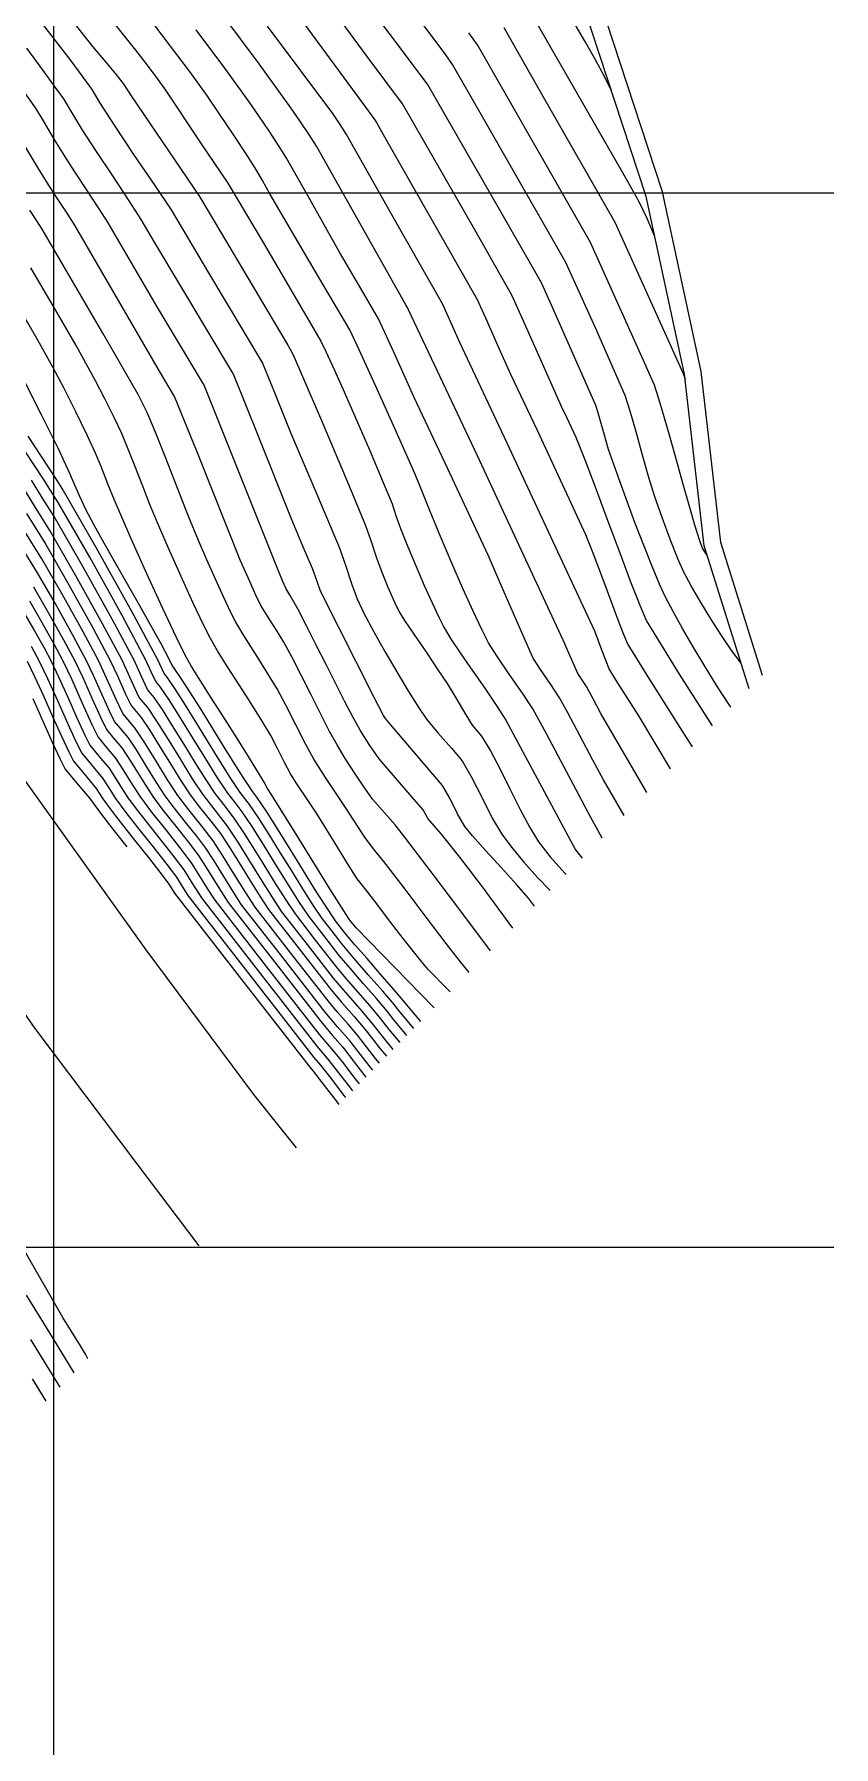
# Model space of a CAD drawing. Extents: x 61466 to 63015, y 108404 to 110397.
# Drawn here: x 62976.7 to 63014.7, y 109081.4 to 109162.6 of the extents above; entities that cross this region are included whole.
import ezdxf

# ---------------------------------------------------------------- set-up
doc = ezdxf.new("R2010")
doc.units = 0
doc.header["$LTSCALE"] = 1.000015
doc.header["$MEASUREMENT"] = 0
for name, color, linetype in [('coordinate', 2, 'Continuous'), ('curve livello 5m', 7, 'Continuous'), ('Strade', 7, 'Continuous')]:
    doc.layers.add(name, color=color, linetype=linetype)
doc.layers.add('no_plot', color=5, linetype='Continuous', plot=False)

msp = doc.modelspace()

# ---------------------------------------------------------------- linework, layer by layer
at = {"layer": 'coordinate', "linetype": 'Continuous', "lineweight": 0}
for p, q in [((62977.666, 109204.271), (62977.666, 108959.046)), ((62875.41, 109155.071), (63014.666, 109155.071)), ((62922.305, 109105.071), (63014.666, 109105.071))]:
    msp.add_line(p, q, dxfattribs=at)
at = {"layer": 'curve livello 5m', "color": 2, "flags": 128}
for points in [[(63009.787, 109130.666), (63009.716, 109130.773), (63009.126, 109131.698), (63008.548, 109132.629), (63007.997, 109133.544), (63007.49, 109134.417), (63007.042, 109135.222), (63006.669, 109135.936), (63006.406, 109136.508), (63006.064, 109137.323), (63005.666, 109138.319), (63005.237, 109139.436), (63004.798, 109140.613), (63004.375, 109141.789), (63003.989, 109142.903), (63003.79, 109143.572), (63003.573, 109144.358), (63003.393, 109144.95), (63001.277, 109149.751), (63000.801, 109150.804), (62999.795, 109152.567), (62995.394, 109160.224), (62991.709, 109165.148)], [(63004.124, 109159.914), (63003.79, 109160.588), (63003.369, 109161.378), (63002.895, 109162.223), (63002.406, 109163.058)], [(63004.733, 109125.548), (63003.752, 109127.237), (63003.752, 109127.237), (63003.244, 109128.171), (63002.63, 109129.331), (63002.055, 109130.417), (63001.661, 109131.128), (63001.249, 109131.752), (63000.753, 109132.469), (63000.407, 109133.003), (62999.912, 109134.113), (62999.037, 109136.135), (62998.271, 109137.882), (62998.271, 109137.882), (62996.364, 109141.99), (62994.767, 109145.365), (62993.81, 109147.482), (62993.079, 109149.091), (62992.279, 109150.46), (62991.226, 109152.253), (62989.825, 109154.746), (62988.715, 109156.712), (62988.366, 109157.262), (62987.898, 109157.973), (62987.394, 109158.721), (62986.938, 109159.38), (62985.777, 109160.984), (62984.423, 109162.799)], [(63000.48, 109121.243), (63000.184, 109121.623), (63000.184, 109121.623), (62999.626, 109122.269), (62998.907, 109123.063), (62998.165, 109123.874), (62997.539, 109124.572), (62997.165, 109125.026), (62996.826, 109125.624), (62996.459, 109126.363), (62996.115, 109126.974), (62993.559, 109129.956), (62993.399, 109130.142), (62993.307, 109130.282), (62992.86, 109131.142), (62990.318, 109136.174), (62990.141, 109136.68), (62989.943, 109137.255), (62989.492, 109138.323), (62988.932, 109139.643), (62987.361, 109143.565), (62986.188, 109146.47), (62982.444, 109152.725), (62981.816, 109153.806), (62981.243, 109154.698), (62980.466, 109155.873), (62979.666, 109157.083), (62979.019, 109158.082), (62978.549, 109158.864), (62978.148, 109159.527), (62977.761, 109160.074), (62977.138, 109160.926), (62976.394, 109161.925)], [(62995.715, 109116.417), (62995.063, 109117.085), (62992.008, 109120.212), (62991.864, 109120.392), (62991.705, 109120.602), (62991.651, 109120.669), (62990.771, 109122.06), (62989.294, 109124.451), (62988.008, 109126.511), (62987.803, 109126.824), (62987.648, 109127.122), (62987.261, 109127.775), (62986.781, 109128.548), (62986.243, 109129.395), (62985.682, 109130.27), (62985.132, 109131.129), (62984.629, 109131.924), (62984.207, 109132.611), (62983.901, 109133.145), (62983.47, 109134.01), (62982.839, 109135.355), (62982.089, 109137.001), (62981.3, 109138.774), (62980.552, 109140.496), (62980.255, 109141.232), (62979.917, 109142.095), (62979.658, 109142.728), (62979.255, 109143.587), (62978.718, 109144.68), (62978.142, 109145.817), (62977.624, 109146.805), (62976.995, 109147.94), (62976.256, 109149.231)], [(62993.774, 109114.453), (62993.37, 109114.937), (62993.37, 109114.937), (62992.777, 109115.701), (62992.205, 109116.371), (62991.521, 109117.153), (62990.946, 109117.825), (62990.946, 109117.825), (62989.7, 109119.43), (62988.493, 109120.983), (62988.029, 109121.682), (62987.49, 109122.544), (62986.926, 109123.461), (62986.386, 109124.325), (62985.919, 109125.03), (62985.919, 109125.03), (62985.329, 109125.792), (62984.74, 109126.553), (62984.257, 109127.285), (62983.691, 109128.194), (62983.105, 109129.149), (62982.563, 109130.017), (62982.127, 109130.665), (62981.729, 109131.142), (62981.361, 109131.929), (62980.915, 109132.903), (62979.988, 109134.638), (62978.72, 109136.915), (62977.491, 109139.052), (62976.758, 109140.23), (62976.043, 109141.379)], [(62976.514, 109135.727), (62977.085, 109134.735), (62977.673, 109133.678), (62978.103, 109132.873), (62978.103, 109132.873), (62978.523, 109131.985), (62979.022, 109130.87), (62979.48, 109129.851), (62979.779, 109129.251), (62979.779, 109129.251), (62980.16, 109128.79), (62980.598, 109128.269), (62980.598, 109128.269), (62980.954, 109127.722), (62981.391, 109127.011), (62981.777, 109126.413), (62981.777, 109126.413), (62982.312, 109125.701), (62982.979, 109124.859), (62983.647, 109124.017), (62984.182, 109123.304), (62984.182, 109123.304), (62984.542, 109122.748), (62984.951, 109122.085), (62985.309, 109121.533), (62985.309, 109121.533), (62987.752, 109118.389), (62990.276, 109115.14), (62990.65, 109114.706), (62991.023, 109114.273), (62991.423, 109113.762), (62991.886, 109113.156), (62992.155, 109112.813)], [(62976.36, 109102.795), (62977.177, 109101.464), (62978.14, 109099.921), (62978.629, 109099.119)]]:
    msp.add_lwpolyline(points, dxfattribs=at)
at = {"layer": 'no_plot', "flags": 128}
for points in [[(62987.656, 109165.685), (62992.451, 109159.134), (62992.887, 109158.55), (62992.979, 109158.411), (62993.3, 109157.841), (62997.757, 109150.008), (62998.149, 109149.143), (62998.783, 109147.706), (62999.337, 109146.468), (63000.593, 109143.814), (63002.888, 109138.87), (63003.204, 109138.081), (63003.58, 109137.087), (63003.976, 109136.018), (63004.354, 109135.002), (63004.674, 109134.169), (63004.897, 109133.648), (63005.842, 109132.118), (63007.561, 109129.419), (63007.948, 109128.804)], [(63008.922, 109129.789), (63007.352, 109132.252), (63005.783, 109134.792), (63005.783, 109134.792), (63005.477, 109135.497), (63005.046, 109136.605), (63004.53, 109137.98), (63003.972, 109139.489), (63003.412, 109140.995), (63002.89, 109142.364), (63002.448, 109143.462), (63002.448, 109143.462), (63002.002, 109144.422), (63001.759, 109144.937), (63000.934, 109146.781), (62999.989, 109148.922), (62999.405, 109150.211), (62999.405, 109150.211), (62997.639, 109153.314), (62994.206, 109159.287), (62992.528, 109161.529), (62989.542, 109165.608)], [(62978.083, 109163.81), (62979.509, 109162.014), (62980.132, 109161.277), (62980.682, 109160.623), (62980.989, 109160.211), (62981.347, 109159.673), (62984.583, 109154.897), (62988.78, 109147.841), (62988.969, 109147.519), (62989.079, 109147.276), (62990.421, 109144.172), (62991.672, 109141.216), (62992.457, 109139.295), (62992.706, 109138.59), (62992.986, 109137.758), (62993.226, 109137.085), (62993.521, 109136.364), (62993.826, 109135.667), (62994.049, 109135.203), (62994.31, 109134.792), (62994.778, 109134.097), (62995.343, 109133.268), (62995.894, 109132.453), (62996.323, 109131.803), (62996.737, 109131.12), (62997.211, 109130.323), (62997.517, 109129.83), (62997.962, 109129.311), (62998.389, 109128.607), (62998.849, 109127.734), (62999.323, 109126.78), (62999.796, 109125.83), (63000.25, 109124.97), (63000.669, 109124.287), (63001.217, 109123.588), (63001.91, 109122.807), (63001.968, 109122.749)], [(63006.166, 109153.04), (63005.819, 109153.847), (63005.444, 109154.641), (63005.444, 109154.641), (63004.724, 109155.903), (63000.268, 109163.678)], [(62976.861, 109163.41), (62978.428, 109161.39), (62979.054, 109160.556), (62979.479, 109159.968), (62979.845, 109159.36), (62980.542, 109158.284), (62981.491, 109156.844), (62982.46, 109155.416), (62983.241, 109154.262), (62985.012, 109151.283), (62987.579, 109146.995), (62988.143, 109145.598), (62988.898, 109143.712), (62990.174, 109140.707), (62991.2, 109138.275), (62991.488, 109137.455), (62991.811, 109136.494), (62992.055, 109135.814), (62992.395, 109135.106), (62992.844, 109134.254), (62993.369, 109133.327), (62993.942, 109132.351), (62994.504, 109131.423), (62994.993, 109130.643), (62995.35, 109130.112), (62995.886, 109129.471), (62996.543, 109128.743), (62997.038, 109128.143), (62997.492, 109127.362), (62997.983, 109126.386), (62998.471, 109125.417), (62998.917, 109124.657), (62999.379, 109124.045), (62999.968, 109123.336), (63000.613, 109122.608), (63001.209, 109121.98)], [(62980.474, 109163.176), (62981.548, 109161.842), (62981.993, 109161.265), (62982.52, 109160.558), (62982.972, 109159.934), (62984.632, 109157.441), (62985.925, 109155.533), (62987.601, 109152.715), (62990.339, 109148.043), (62990.572, 109147.555), (62990.966, 109146.694), (62991.445, 109145.627), (62991.935, 109144.518), (62992.642, 109142.883), (62993.301, 109141.327), (62993.714, 109140.316), (62993.919, 109139.724), (62994.119, 109139.152), (62994.469, 109138.279), (62994.854, 109137.357), (62995.245, 109136.45), (62995.614, 109135.623), (62995.931, 109134.941), (62996.169, 109134.47), (62996.495, 109133.938), (62996.979, 109133.217), (62997.552, 109132.388), (62998.144, 109131.532), (62998.687, 109130.732), (62999.111, 109130.069), (63000.712, 109127.089), (63002.421, 109123.918), (63002.738, 109123.528)], [(63003.674, 109124.476), (63003.035, 109125.651), (63002.008, 109127.592), (63001.045, 109129.409), (63000.386, 109130.599), (63000.386, 109130.599), (62999.898, 109131.348), (62999.274, 109132.252), (62998.682, 109133.113), (62998.288, 109133.737), (62998.288, 109133.737), (62997.971, 109134.359), (62997.556, 109135.239), (62997.072, 109136.312), (62996.546, 109137.512), (62996.009, 109138.773), (62995.488, 109140.031), (62995.012, 109141.219), (62995.012, 109141.219), (62994.971, 109141.336), (62994.792, 109141.759), (62993.845, 109143.901), (62992.919, 109145.962), (62992.159, 109147.624), (62991.709, 109148.567), (62991.709, 109148.567), (62990.075, 109151.364), (62987.924, 109155.027), (62987.572, 109155.653), (62987.293, 109156.146), (62987.293, 109156.146), (62986.834, 109156.869), (62986.218, 109157.805), (62985.555, 109158.789), (62984.955, 109159.657), (62984.955, 109159.657), (62984.149, 109160.771), (62983.208, 109162.032), (62982.415, 109163.062)], [(63005.805, 109126.634), (63005.626, 109126.932), (63003.619, 109130.387), (63003.619, 109130.387), (63003.252, 109131.071), (63002.936, 109131.657), (63002.936, 109131.657), (63002.526, 109132.27), (63002.227, 109132.95), (63001.829, 109133.863), (63001.829, 109133.863), (62997.774, 109142.598), (62994.492, 109149.53), (62994.461, 109149.602), (62994.371, 109149.759), (62990.136, 109157.279), (62989.797, 109157.809), (62989.347, 109158.484), (62988.921, 109159.103), (62988.921, 109159.103), (62987.406, 109161.196), (62985.639, 109163.566)], [(63006.918, 109127.761), (63005.417, 109130.269), (63005.417, 109130.269), (63004.916, 109131.066), (63004.332, 109131.983), (63004.011, 109132.504), (63004.011, 109132.504), (63003.698, 109133.309), (63003.328, 109134.279), (63003.328, 109134.279), (62999.183, 109143.206), (62996.914, 109147.999), (62996.465, 109149.009), (62996.109, 109149.805), (62996.109, 109149.805), (62993.836, 109153.8), (62991.558, 109157.845), (62991.257, 109158.309), (62990.904, 109158.827), (62990.904, 109158.827), (62987.811, 109162.973)], [(63010.273, 109132.765), (63009.839, 109133.356), (63009.347, 109134.079), (63008.835, 109134.873), (63008.34, 109135.678), (63007.901, 109136.433), (63007.555, 109137.08), (63007.555, 109137.08), (63007.288, 109137.687), (63006.922, 109138.607), (63006.524, 109139.671), (63006.159, 109140.709), (63006.159, 109140.709), (63005.895, 109141.565), (63005.597, 109142.625), (63005.292, 109143.73), (63005.009, 109144.725), (63004.777, 109145.453), (63004.777, 109145.453), (63003.36, 109148.668), (63001.962, 109151.763), (62999.007, 109156.941), (62996.582, 109161.16), (62996.262, 109161.611), (62995.71, 109162.356), (62995.032, 109163.255)], [(62999.011, 109162.906), (63000.954, 109159.516), (63004.283, 109153.681), (63007.525, 109146.503), (63007.544, 109146.458), (63007.611, 109146.23)], [(63008.659, 109137.879), (63008.441, 109138.225), (63008.329, 109138.515), (63008.079, 109139.304), (63007.802, 109140.254), (63007.507, 109141.303), (63007.206, 109142.393), (63006.91, 109143.463), (63006.63, 109144.453), (63006.376, 109145.304), (63006.16, 109145.955), (63006.16, 109145.955), (63005.442, 109147.585), (63003.122, 109152.722), (62998.219, 109161.316), (62997.77, 109162.097), (62997.354, 109162.653)], [(62999.446, 109120.195), (62998.975, 109120.854), (62997.96, 109122.22), (62996.926, 109123.573), (62996.049, 109124.679), (62996.049, 109124.679), (62995.413, 109125.396), (62995.192, 109125.806), (62994.653, 109126.435), (62993.097, 109128.231), (62992.66, 109128.866), (62992.206, 109129.59), (62992.206, 109129.59), (62991.873, 109130.188), (62991.48, 109130.937), (62991.045, 109131.791), (62990.586, 109132.702), (62990.123, 109133.624), (62989.674, 109134.508), (62989.257, 109135.308), (62988.891, 109135.976), (62988.891, 109135.976), (62988.698, 109136.286), (62988.526, 109136.664), (62988.16, 109137.577), (62984.797, 109145.946), (62982.568, 109149.669), (62980.252, 109153.656), (62979.83, 109154.313), (62979.259, 109155.177), (62978.669, 109156.068), (62978.194, 109156.803), (62978.194, 109156.803), (62977.726, 109157.576), (62977.189, 109158.481), (62976.818, 109159.086), (62976.818, 109159.086), (62976.207, 109159.951)], [(62998.393, 109119.129), (62997.162, 109120.749), (62995.626, 109122.801), (62994.309, 109124.534), (62994.309, 109124.534), (62993.857, 109125.095), (62993.268, 109125.773), (62992.795, 109126.321), (62992.795, 109126.321), (62992.424, 109126.841), (62991.966, 109127.525), (62991.5, 109128.251), (62991.105, 109128.899), (62991.105, 109128.899), (62990.756, 109129.533), (62990.334, 109130.351), (62989.872, 109131.269), (62989.403, 109132.2), (62988.961, 109133.06), (62988.58, 109133.762), (62988.58, 109133.762), (62988.228, 109134.335), (62987.804, 109134.998), (62987.499, 109135.501), (62987.499, 109135.501), (62987.258, 109135.997), (62986.9, 109136.783), (62986.532, 109137.622), (62986.532, 109137.622), (62984.482, 109142.742), (62983.405, 109145.421), (62982.692, 109146.614), (62978.689, 109153.506), (62978.302, 109154.103), (62977.795, 109154.868), (62977.368, 109155.524), (62977.368, 109155.524), (62976.91, 109156.277), (62976.353, 109157.214)], [(62997.378, 109118.101), (62996.906, 109118.681), (62996.275, 109119.474), (62996.275, 109119.474), (62995.379, 109120.652), (62994.336, 109122.046), (62993.441, 109123.223), (62993.441, 109123.223), (62992.907, 109123.884), (62992.482, 109124.414), (62992.482, 109124.414), (62992.305, 109124.698), (62991.501, 109125.927), (62990.562, 109127.346), (62990.004, 109128.207), (62990.004, 109128.207), (62989.625, 109128.912), (62989.157, 109129.836), (62988.679, 109130.781), (62988.269, 109131.549), (62988.269, 109131.549), (62987.813, 109132.299), (62987.236, 109133.204), (62986.682, 109134.074), (62986.299, 109134.715), (62986.299, 109134.715), (62986.073, 109135.17), (62985.741, 109135.877), (62985.347, 109136.743), (62984.932, 109137.675), (62984.539, 109138.58), (62984.539, 109138.58), (62984.085, 109139.687), (62983.543, 109141.06), (62982.985, 109142.487), (62982.482, 109143.758), (62982.103, 109144.662), (62982.103, 109144.662), (62981.678, 109145.515), (62979.996, 109148.413), (62977.125, 109153.356), (62976.844, 109153.786), (62976.543, 109154.246)], [(62996.468, 109117.18), (62996.359, 109117.292), (62995.428, 109118.244), (62995.111, 109118.625), (62994.608, 109119.25), (62994.069, 109119.933), (62994.069, 109119.933), (62993.596, 109120.555), (62993.045, 109121.291), (62992.573, 109121.913), (62992.573, 109121.913), (62992.066, 109122.542), (62991.605, 109123.271), (62990.831, 109124.524), (62990.157, 109125.604), (62990.157, 109125.604), (62989.719, 109126.273), (62989.207, 109127.046), (62988.904, 109127.515), (62988.904, 109127.515), (62988.615, 109128.059), (62988.267, 109128.751), (62987.959, 109129.336), (62987.959, 109129.336), (62987.548, 109130.022), (62987.027, 109130.85), (62986.459, 109131.737), (62985.906, 109132.601), (62985.432, 109133.36), (62985.1, 109133.93), (62985.1, 109133.93), (62984.771, 109134.59), (62984.29, 109135.616), (62983.718, 109136.872), (62983.116, 109138.224), (62982.545, 109139.538), (62982.545, 109139.538), (62982.235, 109140.295), (62981.865, 109141.233), (62981.484, 109142.208), (62981.139, 109143.077), (62980.881, 109143.695), (62980.881, 109143.695), (62980.535, 109144.425), (62980.079, 109145.338), (62979.651, 109146.16), (62979.651, 109146.16), (62978.73, 109147.824), (62977.647, 109149.716), (62976.584, 109151.52)], [(62995.076, 109115.771), (62994.239, 109116.768), (62994.239, 109116.768), (62994.181, 109116.844), (62993.713, 109117.397), (62993.139, 109118.058), (62992.528, 109118.755), (62991.952, 109119.417), (62991.483, 109119.973), (62991.483, 109119.973), (62991.258, 109120.263), (62991.04, 109120.543), (62990.574, 109121.237), (62990.042, 109122.073), (62989.47, 109122.995), (62988.885, 109123.947), (62988.312, 109124.871), (62987.778, 109125.711), (62987.308, 109126.411), (62987.308, 109126.411), (62987.111, 109126.666), (62986.695, 109127.283), (62986.22, 109128.029), (62985.706, 109128.856), (62985.177, 109129.717), (62984.655, 109130.567), (62984.162, 109131.359), (62983.719, 109132.046), (62983.351, 109132.582), (62983.351, 109132.582), (62983.29, 109132.655), (62983.164, 109132.926), (62982.765, 109133.682), (62982.279, 109134.56), (62981.736, 109135.517), (62981.166, 109136.512), (62980.598, 109137.505), (62980.061, 109138.453), (62979.585, 109139.315), (62979.198, 109140.049), (62979.198, 109140.049), (62978.902, 109140.678), (62978.558, 109141.454), (62978.558, 109141.454), (62978.436, 109141.76), (62977.873, 109142.959), (62977.123, 109144.485), (62976.32, 109146.071)], [(62994.422, 109115.109), (62993.805, 109115.853), (62993.805, 109115.853), (62993.479, 109116.272), (62992.972, 109116.87), (62992.348, 109117.584), (62991.724, 109118.299), (62991.215, 109118.899), (62991.215, 109118.899), (62990.479, 109119.846), (62989.767, 109120.763), (62989.301, 109121.46), (62988.765, 109122.309), (62988.193, 109123.237), (62987.621, 109124.165), (62987.082, 109125.018), (62986.613, 109125.72), (62986.613, 109125.72), (62986.269, 109126.165), (62985.926, 109126.609), (62985.926, 109126.609), (62985.444, 109127.333), (62984.883, 109128.227), (62984.287, 109129.196), (62983.701, 109130.147), (62983.17, 109130.987), (62982.739, 109131.623), (62982.739, 109131.623), (62982.51, 109131.899), (62982.297, 109132.353), (62982.04, 109132.914), (62982.04, 109132.914), (62980.914, 109135.021), (62979.374, 109137.787), (62977.882, 109140.382), (62977.882, 109140.382), (62977.53, 109140.947), (62977.188, 109141.497), (62975.906, 109143.441)], [(62994.747, 109115.437), (62994.022, 109116.31), (62994.022, 109116.31), (62993.83, 109116.558), (62993.275, 109117.213), (62992.591, 109117.995), (62991.906, 109118.779), (62991.349, 109119.436), (62991.349, 109119.436), (62990.868, 109120.055), (62990.403, 109120.653), (62989.973, 109121.293), (62989.482, 109122.064), (62988.955, 109122.915), (62988.415, 109123.793), (62987.887, 109124.645), (62987.394, 109125.42), (62986.961, 109126.066), (62986.961, 109126.066), (62986.518, 109126.638), (62986.074, 109127.3), (62985.562, 109128.109), (62985.012, 109129), (62984.454, 109129.909), (62983.92, 109130.772), (62983.44, 109131.525), (62983.045, 109132.103), (62983.045, 109132.103), (62982.9, 109132.277), (62982.602, 109132.92), (62981.377, 109135.213), (62979.702, 109138.223), (62978.077, 109141.047), (62978.077, 109141.047), (62977.916, 109141.305), (62977.76, 109141.556), (62976.451, 109143.534)], [(62994.098, 109114.78), (62993.587, 109115.395), (62993.587, 109115.395), (62993.128, 109115.987), (62992.67, 109116.527), (62992.106, 109117.173), (62991.541, 109117.82), (62991.081, 109118.362), (62991.081, 109118.362), (62990.089, 109119.638), (62989.13, 109120.873), (62988.707, 109121.506), (62988.22, 109122.277), (62987.701, 109123.119), (62987.181, 109123.962), (62986.692, 109124.737), (62986.266, 109125.375), (62986.266, 109125.375), (62985.799, 109125.979), (62985.333, 109126.581), (62985.333, 109126.581), (62984.894, 109127.24), (62984.384, 109128.053), (62983.842, 109128.935), (62983.309, 109129.801), (62982.826, 109130.565), (62982.433, 109131.144), (62982.433, 109131.144), (62982.119, 109131.521), (62981.829, 109132.141), (62981.477, 109132.908), (62981.477, 109132.908), (62980.451, 109134.83), (62979.047, 109137.351), (62977.686, 109139.717), (62977.686, 109139.717), (62977.144, 109140.588), (62976.615, 109141.438)], [(62993.125, 109113.795), (62992.936, 109114.022), (62992.936, 109114.022), (62992.507, 109114.575), (62992.076, 109115.13), (62992.076, 109115.13), (62991.639, 109115.641), (62991.116, 109116.238), (62990.678, 109116.751), (62990.678, 109116.751), (62988.921, 109119.013), (62987.22, 109121.203), (62986.759, 109121.903), (62986.224, 109122.768), (62985.687, 109123.634), (62985.224, 109124.34), (62985.224, 109124.34), (62984.704, 109125.023), (62984.075, 109125.814), (62983.555, 109126.497), (62983.555, 109126.497), (62983.072, 109127.237), (62982.506, 109128.153), (62981.955, 109129.043), (62981.515, 109129.706), (62981.515, 109129.706), (62980.949, 109130.386), (62980.645, 109131.014), (62980.193, 109132.026), (62979.79, 109132.891), (62979.79, 109132.891), (62979.062, 109134.254), (62978.066, 109136.043), (62977.1, 109137.722), (62977.1, 109137.722), (62975.985, 109139.514)], [(62976.372, 109139.872), (62977.296, 109138.387), (62978.393, 109136.479), (62979.525, 109134.446), (62980.353, 109132.897), (62980.696, 109132.16), (62981.08, 109131.299), (62981.339, 109130.764), (62981.821, 109130.186), (62982.209, 109129.608), (62982.692, 109128.836), (62983.213, 109127.986), (62983.718, 109127.176), (62984.148, 109126.525), (62984.591, 109125.943), (62985.128, 109125.268), (62985.572, 109124.685), (62985.986, 109124.059), (62986.466, 109123.292), (62986.966, 109122.478), (62987.445, 109121.714), (62987.856, 109121.093), (62989.31, 109119.222), (62990.812, 109117.288), (62991.318, 109116.696), (62991.922, 109116.006), (62992.427, 109115.416), (62992.79, 109114.946), (62993.153, 109114.479), (62993.45, 109114.124)], [(62992.8, 109113.466), (62992.718, 109113.564), (62992.718, 109113.564), (62992.223, 109114.203), (62991.725, 109114.844), (62991.725, 109114.844), (62991.135, 109115.529), (62990.544, 109116.214), (62990.544, 109116.214), (62988.531, 109118.805), (62986.583, 109121.313), (62986.189, 109121.912), (62985.731, 109122.651), (62985.273, 109123.391), (62984.877, 109123.995), (62984.877, 109123.995), (62984.451, 109124.562), (62983.919, 109125.232), (62983.388, 109125.903), (62982.962, 109126.469), (62982.962, 109126.469), (62982.547, 109127.105), (62982.061, 109127.892), (62981.588, 109128.657), (62981.209, 109129.227), (62981.209, 109129.227), (62980.862, 109129.641), (62980.559, 109130.008), (62980.559, 109130.008), (62980.322, 109130.484), (62979.957, 109131.294), (62979.561, 109132.179), (62979.228, 109132.885), (62979.228, 109132.885), (62978.599, 109134.062), (62977.739, 109135.607), (62976.905, 109137.057), (62976.905, 109137.057), (62975.599, 109139.155)], [(62976.71, 109136.392), (62977.412, 109135.171), (62978.136, 109133.87), (62978.665, 109132.879), (62979.042, 109132.082), (62979.489, 109131.082), (62979.901, 109130.168), (62980.169, 109129.629), (62980.511, 109129.216), (62980.904, 109128.748), (62981.346, 109128.069), (62981.89, 109127.185), (62982.37, 109126.441), (62982.85, 109125.802), (62983.449, 109125.046), (62984.049, 109124.289), (62984.53, 109123.649), (62984.982, 109122.951), (62985.496, 109122.117), (62985.946, 109121.423), (62985.946, 109121.423), (62988.142, 109118.597), (62990.41, 109115.677), (62990.893, 109115.117), (62991.374, 109114.559), (62991.939, 109113.831), (62992.476, 109113.138)], [(62976.319, 109135.061), (62976.758, 109134.299), (62977.21, 109133.487), (62977.541, 109132.868), (62977.9, 109132.115), (62978.331, 109131.157), (62978.769, 109130.176), (62979.144, 109129.354), (62979.389, 109128.873), (62979.809, 109128.364), (62980.292, 109127.79), (62980.725, 109127.109), (62981.185, 109126.385), (62981.639, 109125.774), (62982.207, 109125.052), (62982.812, 109124.293), (62983.38, 109123.571), (62983.835, 109122.959), (62984.255, 109122.3), (62984.672, 109121.643), (62987.362, 109118.18), (62990.142, 109114.603), (62990.673, 109113.988), (62991.115, 109113.423), (62991.627, 109112.752), (62991.834, 109112.488)], [(62976.416, 109132.856), (62976.763, 109132.135), (62977.179, 109131.219), (62977.618, 109130.234), (62978.033, 109129.306), (62978.379, 109128.558), (62978.609, 109128.117), (62979.107, 109127.513), (62979.68, 109126.831), (62979.999, 109126.329), (62980.437, 109125.737), (62980.977, 109125.043), (62981.569, 109124.299), (62982.162, 109123.555), (62982.703, 109122.862), (62983.14, 109122.269), (62983.399, 109121.863), (62986.583, 109117.764), (62989.873, 109113.529), (62989.971, 109113.416), (62990.498, 109112.743), (62991.108, 109111.944), (62991.192, 109111.838)], [(62976.594, 109133.573), (62976.978, 109132.862), (62977.371, 109132.039), (62977.843, 109130.992), (62978.321, 109129.919), (62978.731, 109129.02), (62978.999, 109128.495), (62979.458, 109127.939), (62979.986, 109127.31), (62980.28, 109126.849), (62980.592, 109126.357), (62981.089, 109125.689), (62981.709, 109124.9), (62982.37, 109124.071), (62982.99, 109123.282), (62983.488, 109122.614), (62983.762, 109122.182), (62984.036, 109121.753), (62986.973, 109117.972), (62990.007, 109114.066), (62990.322, 109113.702), (62990.806, 109113.083), (62991.368, 109112.348), (62991.513, 109112.163)], [(62976.676, 109131.085), (62977.15, 109130.023), (62977.598, 109129.021), (62977.971, 109128.214), (62978.219, 109127.738), (62978.756, 109127.087), (62979.374, 109126.352), (62979.407, 109126.3), (62979.935, 109125.583), (62980.576, 109124.754), (62981.138, 109124.062)], [(62979.285, 109099.783), (62979.175, 109099.992), (62978.886, 109100.467), (62978.46, 109101.149), (62978.098, 109101.738), (62978.098, 109101.738), (62976.925, 109103.771), (62975.587, 109106.125), (62974.859, 109107.359), (62974.859, 109107.359), (62974.246, 109107.995), (62973.452, 109108.695), (62972.617, 109109.346), (62971.879, 109109.83)], [(62976.575, 109100.687), (62977.959, 109098.44)], [(62976.649, 109098.83), (62977.296, 109097.768)]]:
    msp.add_lwpolyline(points, dxfattribs=at)
at = {"layer": 'Strade', "linetype": 'Continuous', "flags": 128}
for points in [[(62892.772, 109206.201), (62900.148, 109203.218), (62907.386, 109200.112), (62914.052, 109196.835), (62914.608, 109196.323), (62914.941, 109195.736), (62915.79, 109192.019), (62916.504, 109190.328), (62918.047, 109188.618), (62923.239, 109185.298), (62930.747, 109180.104), (62938.628, 109173.809), (62945.672, 109167.115), (62952.132, 109160.155), (62957.766, 109153.131), (62961.946, 109147.319), (62963.379, 109145.278), (62964.995, 109142.953), (62970.053, 109135.821), (62975.338, 109128.54), (62982.035, 109119.166), (62987.149, 109112.316), (62989.168, 109109.789)], [(62984.573, 109105.137), (62981.63, 109109.031), (62976.786, 109115.44), (62970.335, 109124.677), (62965.055, 109132.236), (62960.028, 109139.494), (62957.019, 109143.847), (62951.853, 109151.057), (62945.432, 109158.837), (62938.641, 109165.89), (62931.005, 109172.731), (62923.584, 109178.437), (62915.122, 109184.011), (62906.498, 109188.69), (62897.472, 109192.778), (62889.845, 109195.627), (62882.125, 109197.998), (62874.847, 109199.809)], [(63011.293, 109132.19), (63009.304, 109138.492), (63008.374, 109146.602), (63006.537, 109155.115), (63003.201, 109165.299), (63000.771, 109171.098), (62994.978, 109181.403), (62989.342, 109185.582), (62984.842, 109189.42), (62982.478, 109192.132), (62977.98, 109198.87), (62977.523, 109199.439)], [(63010.657, 109131.546), (63008.518, 109138.324), (63007.583, 109146.472), (63005.764, 109154.905), (63002.451, 109165.019), (63000.051, 109170.746), (62994.364, 109180.862), (62988.843, 109184.955), (62984.278, 109188.85), (62981.841, 109191.645), (62977.334, 109198.396), (62976.981, 109198.837)]]:
    msp.add_lwpolyline(points, dxfattribs=at)

doc.saveas('drawing.dxf')
